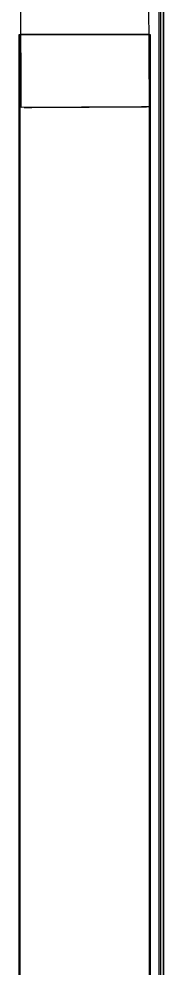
# Model space of a CAD drawing. Header units: millimetres. Extents: x 4625 to 14334, y 16216 to 31562.
# Drawn here: x 5769 to 5868, y 24038 to 24691 of the extents above; entities that cross this region are included whole.
import ezdxf

# ---------------------------------------------------------------- set-up
doc = ezdxf.new("R2010")
doc.units = ezdxf.units.MM
doc.header["$LTSCALE"] = 3
doc.layers.add('Default', color=7, linetype='Continuous')

msp = doc.modelspace()

# ---------------------------------------------------------------- linework, layer by layer
at = {"layer": 'Default'}
for p, q in [((5868.15, 22874.06), (5868.15, 24991.33)), ((5864.65, 24988.49), (5864.65, 22874.06)), ((5865.68, 24988.49), (5865.68, 22874.06)), ((5867.65, 24988.49), (5867.65, 22874.06)), ((5770.23, 24630.21), (5769.7, 24730.21)), ((5858.23, 24630.67), (5857.7, 24730.67)), ((5768.7, 23966.06), (5768.7, 24680.44)), ((5769.5, 23966.06), (5769.5, 24680.44)), ((5857.9, 24680.44), (5857.9, 23966.06)), ((5858.7, 24680.44), (5858.7, 23966.06))]:
    msp.add_line(p, q, dxfattribs=at)
for points in [[(5768.7, 24680.44, 0), (5768.7, 24680.44, 0), (5768.7, 24680.44, 0), (5768.7, 24680.44, 0), (5768.7, 24680.44, 0), (5768.7, 24680.44, 0), (5768.7, 24680.44, 0), (5768.7, 24680.44, 0), (5768.7, 24680.44, 0), (5768.7, 24680.44, 0), (5768.7, 24680.44, 0), (5768.71, 24680.44, 0), (5768.77, 24680.44, 0), (5769.01, 24680.44, 0), (5770.01, 24680.44, 0), (5774.24, 24680.44, 0), (5858.7, 24680.44, 0)], [(5857.9, 24680.44, 0), (5857.9, 24680.44, 0), (5857.9, 24680.44, 0), (5857.9, 24680.44, 0), (5857.9, 24680.44, 0), (5857.9, 24680.44, 0), (5857.9, 24680.44, 0), (5857.9, 24680.44, 0), (5857.89, 24680.44, 0), (5857.89, 24680.44, 0), (5857.89, 24680.44, 0), (5857.88, 24680.44, 0), (5857.82, 24680.44, 0), (5857.58, 24680.44, 0), (5856.61, 24680.44, 0), (5852.45, 24680.44, 0), (5769.5, 24680.44, 0)], [(5858.23, 24630.67, 0), (5858.23, 24630.67, 0), (5858.23, 24630.67, 0), (5858.23, 24630.67, 0), (5858.23, 24630.67, 0), (5858.23, 24630.67, 0), (5858.23, 24630.67, 0), (5858.23, 24630.67, 0), (5858.23, 24630.67, 0), (5858.22, 24630.67, 0), (5858.22, 24630.67, 0), (5858.21, 24630.67, 0), (5858.15, 24630.67, 0), (5857.92, 24630.67, 0), (5856.94, 24630.66, 0), (5852.8, 24630.64, 0), (5770.23, 24630.21, 0)], [(5772.23, 24630.22, 0), (5772.23, 24630.22, 0), (5772.23, 24630.22, 0), (5772.23, 24630.22, 0), (5772.23, 24630.22, 0), (5772.23, 24630.22, 0), (5772.23, 24630.22, 0), (5772.23, 24630.22, 0), (5772.23, 24630.22, 0), (5772.23, 24630.22, 0), (5772.23, 24630.22, 0), (5772.25, 24630.22, 0), (5772.3, 24630.22, 0), (5772.52, 24630.22, 0), (5773.45, 24630.23, 0), (5777.41, 24630.25, 0), (5856.23, 24630.66, 0)]]:
    msp.add_polyline3d(points, dxfattribs=at)

doc.saveas('drawing.dxf')
